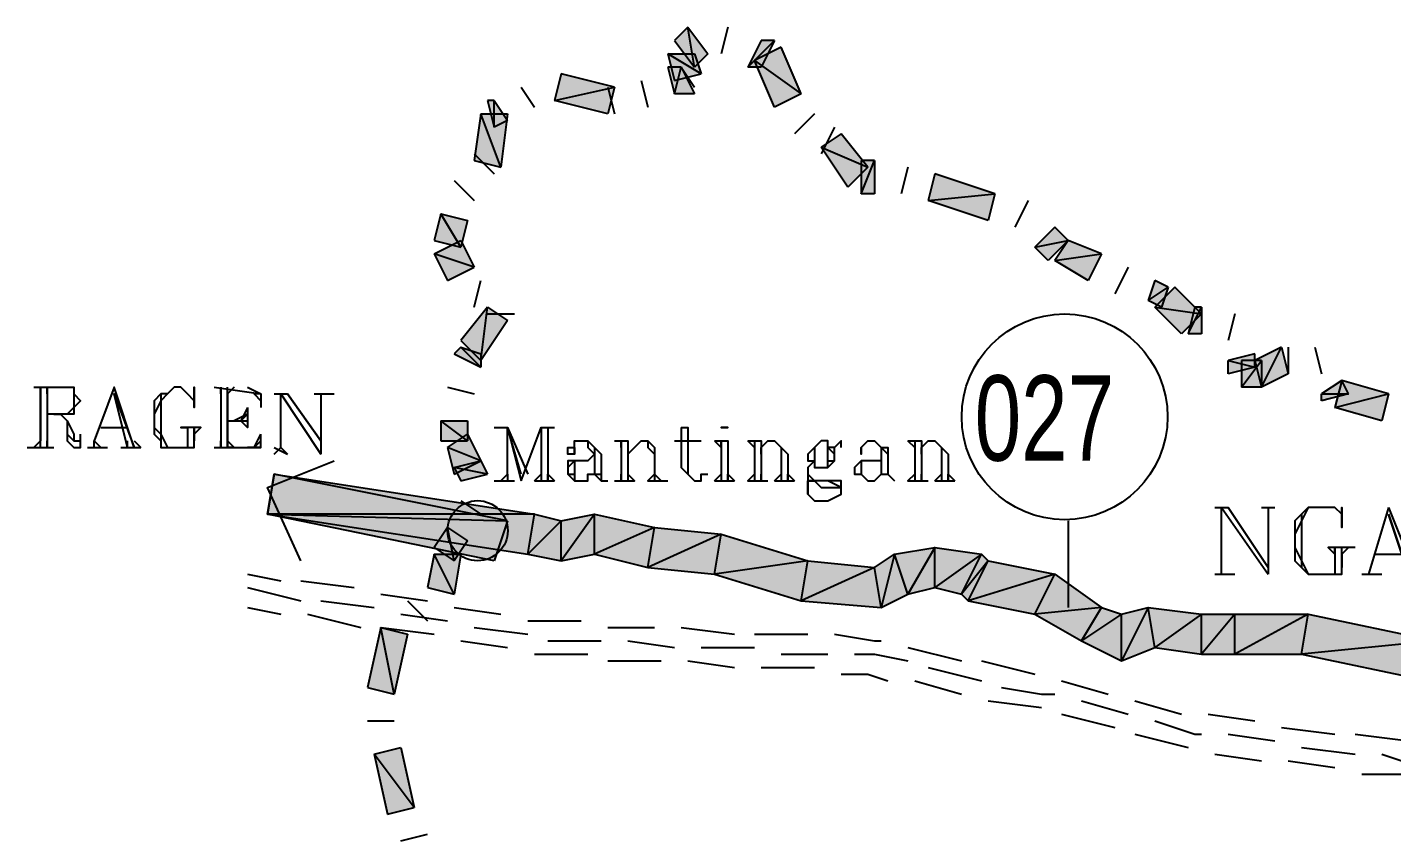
# Model space of a CAD drawing. Header units: millimetres. Extents: x 658 to 813, y 806 to 883.
# Drawn here: x 783.66 to 784.281, y 864.26 to 864.631 of the extents above; entities that cross this region are included whole.
import ezdxf

# ---------------------------------------------------------------- set-up
doc = ezdxf.new("R2010")
doc.units = ezdxf.units.MM
doc.header["$LTSCALE"] = 0.1
doc.linetypes.add('atContinuous2', pattern=[0])
for name, color, linetype in [('BAT-PROP', 7, 'Continuous'), ('JL-ARTERI', 7, 'Continuous'), ('LINK NAS BARU', 7, 'Continuous'), ('RENC-JL-TOL', 7, 'Continuous'), ('SYMBOL', 7, 'Continuous'), ('TEXT', 8, 'Continuous'), ('zat_Mask_solid', 7, 'Continuous')]:
    doc.layers.add(name, color=color, linetype=linetype)
doc.styles.add('Style2', font='arial.ttf', dxfattribs={"height": 0.2})

msp = doc.modelspace()

# ---------------------------------------------------------------- hatches: boundary and pattern name
at = {"layer": 'BAT-PROP'}
h = msp.add_hatch(color=7, dxfattribs=at)
h.paths.add_polyline_path([(783.95457, 864.6247), (783.96369, 864.61254), (783.96065, 864.63078)])
h.paths.add_polyline_path([(783.96369, 864.61254), (783.96065, 864.63078), (783.96977, 864.61862)])
h = msp.add_hatch(color=7, dxfattribs=at)
h.paths.add_polyline_path([(783.99409, 864.6247), (783.98801, 864.61254), (784.00017, 864.6247)], flags=16)
h.paths.add_polyline_path([(783.98801, 864.61254), (784.00017, 864.6247), (783.99409, 864.61254)])
h = msp.add_hatch(color=7, dxfattribs=at)
h.paths.add_polyline_path([(783.95457, 864.60646), (783.96673, 864.6095), (783.95153, 864.61862)])
h.paths.add_polyline_path([(783.96673, 864.6095), (783.95153, 864.61862), (783.96369, 864.61862)], flags=17)
h = msp.add_hatch(color=7, dxfattribs=at)
h.paths.add_polyline_path([(784.00321, 864.62166), (783.99105, 864.61558), (784.01233, 864.60038)])
h.paths.add_polyline_path([(783.99105, 864.61558), (784.01233, 864.60038), (784.00017, 864.59429)])
h = msp.add_hatch(color=7, dxfattribs=at)
h.paths.add_polyline_path([(783.95153, 864.61254), (783.95457, 864.60038), (783.95761, 864.61254)])
h.paths.add_polyline_path([(783.95457, 864.60038), (783.95761, 864.61254), (783.96369, 864.60038)])
h = msp.add_hatch(color=7, dxfattribs=at)
h.paths.add_polyline_path([(783.90288, 864.6095), (783.89984, 864.59733), (783.92721, 864.60342)])
h.paths.add_polyline_path([(783.89984, 864.59733), (783.92721, 864.60342), (783.92417, 864.59125)])
h = msp.add_hatch(color=7, dxfattribs=at)
h.paths.add_polyline_path([(783.86944, 864.59733), (783.87248, 864.58517), (783.87248, 864.59733)])
h.paths.add_polyline_path([(783.87248, 864.58517), (783.87248, 864.59733), (783.87856, 864.58821)])
h = msp.add_hatch(color=7, dxfattribs=at)
h.paths.add_polyline_path([(783.86336, 864.56997), (783.87552, 864.56693), (783.8664, 864.59125)])
h.paths.add_polyline_path([(783.87552, 864.56693), (783.8664, 864.59125), (783.87856, 864.59125)])
h = msp.add_hatch(color=7, dxfattribs=at)
h.paths.add_polyline_path([(784.03057, 864.58213), (784.02145, 864.57605), (784.04273, 864.56693)])
h.paths.add_polyline_path([(784.02145, 864.57605), (784.04273, 864.56693), (784.03361, 864.55781)])
h = msp.add_hatch(color=7, dxfattribs=at)
h.paths.add_polyline_path([(784.03969, 864.56997), (784.03969, 864.55477), (784.04577, 864.56997)], flags=16)
h.paths.add_polyline_path([(784.03969, 864.55477), (784.04577, 864.56997), (784.04577, 864.55477)])
h = msp.add_hatch(color=7, dxfattribs=at)
h.paths.add_polyline_path([(784.07313, 864.56389), (784.07009, 864.55173), (784.10049, 864.55477)])
h.paths.add_polyline_path([(784.07009, 864.55173), (784.10049, 864.55477), (784.09745, 864.54261)])
h = msp.add_hatch(color=7, dxfattribs=at)
h.paths.add_polyline_path([(783.84512, 864.53349), (783.85728, 864.53045), (783.84816, 864.54565)])
h.paths.add_polyline_path([(783.85728, 864.53045), (783.84816, 864.54565), (783.86032, 864.54261)])
h = msp.add_hatch(color=7, dxfattribs=at)
h.paths.add_polyline_path([(784.12785, 864.53957), (784.11873, 864.53045), (784.13393, 864.53349)])
h.paths.add_polyline_path([(784.11873, 864.53045), (784.13393, 864.53349), (784.12481, 864.52437)])
h = msp.add_hatch(color=7, dxfattribs=at)
h.paths.add_polyline_path([(783.8512, 864.51525), (783.86336, 864.52133), (783.84512, 864.52741)])
h.paths.add_polyline_path([(783.86336, 864.52133), (783.84512, 864.52741), (783.85728, 864.53349)])
h = msp.add_hatch(color=7, dxfattribs=at)
h.paths.add_polyline_path([(784.13393, 864.53349), (784.12785, 864.52437), (784.14913, 864.52741)])
h.paths.add_polyline_path([(784.12785, 864.52437), (784.14913, 864.52741), (784.14305, 864.51525)])
h = msp.add_hatch(color=7, dxfattribs=at)
h.paths.add_polyline_path([(784.17345, 864.51525), (784.17041, 864.50613), (784.17953, 864.51221)])
h.paths.add_polyline_path([(784.17041, 864.50613), (784.17953, 864.51221), (784.17649, 864.50309)])
h = msp.add_hatch(color=7, dxfattribs=at)
h.paths.add_polyline_path([(784.18257, 864.51221), (784.17345, 864.50309), (784.19473, 864.50005)])
h.paths.add_polyline_path([(784.17345, 864.50309), (784.19473, 864.50005), (784.18561, 864.49093)])
h = msp.add_hatch(color=7, dxfattribs=at)
h.paths.add_polyline_path([(783.85728, 864.48789), (783.8664, 864.47877), (783.86944, 864.50309)])
h.paths.add_polyline_path([(783.8664, 864.47877), (783.86944, 864.50309), (783.87856, 864.49701)])
h = msp.add_hatch(color=7, dxfattribs=at)
h.paths.add_polyline_path([(784.19169, 864.50309), (784.18865, 864.49093), (784.19473, 864.50309)], flags=16)
h.paths.add_polyline_path([(784.18865, 864.49093), (784.19473, 864.50309), (784.19473, 864.49093)])
h = msp.add_hatch(color=7, dxfattribs=at)
h.paths.add_polyline_path([(783.85424, 864.48181), (783.8664, 864.47573), (783.85728, 864.48485)])
h.paths.add_polyline_path([(783.8664, 864.47573), (783.85728, 864.48485), (783.8664, 864.48181)], flags=17)
h = msp.add_hatch(color=7, dxfattribs=at)
h.paths.add_polyline_path([(784.21905, 864.48181), (784.20689, 864.47877), (784.21905, 864.47573)])
h.paths.add_polyline_path([(784.20689, 864.47877), (784.21905, 864.47573), (784.20689, 864.47269)])
h = msp.add_hatch(color=7, dxfattribs=at)
h.paths.add_polyline_path([(784.21905, 864.47877), (784.22209, 864.46661), (784.23121, 864.48485)])
h.paths.add_polyline_path([(784.22209, 864.46661), (784.23121, 864.48485), (784.23425, 864.47269)])
h = msp.add_hatch(color=7, dxfattribs=at)
h.paths.add_polyline_path([(784.21297, 864.47877), (784.21297, 864.46661), (784.22209, 864.47877)], flags=16)
h.paths.add_polyline_path([(784.21297, 864.46661), (784.22209, 864.47877), (784.22209, 864.46661)])
h = msp.add_hatch(color=7, dxfattribs=at)
h.paths.add_polyline_path([(784.25857, 864.46965), (784.24945, 864.46357), (784.26161, 864.46357)])
h.paths.add_polyline_path([(784.24945, 864.46357), (784.26161, 864.46357), (784.24945, 864.46053)])
h = msp.add_hatch(color=7, dxfattribs=at)
h.paths.add_polyline_path([(784.25857, 864.46965), (784.25553, 864.45749), (784.27985, 864.46357)])
h.paths.add_polyline_path([(784.25553, 864.45749), (784.27985, 864.46357), (784.27681, 864.45141)])
h = msp.add_hatch(color=7, dxfattribs=at)
h.paths.add_polyline_path([(783.84816, 864.44229), (783.86032, 864.44229), (783.84816, 864.45141)], flags=16)
h.paths.add_polyline_path([(783.86032, 864.44229), (783.84816, 864.45141), (783.86032, 864.45141)])
h = msp.add_hatch(color=7, dxfattribs=at)
h.paths.add_polyline_path([(783.85424, 864.42709), (783.8664, 864.43317), (783.8512, 864.43925)])
h.paths.add_polyline_path([(783.8664, 864.43317), (783.8512, 864.43925), (783.86032, 864.44533)])
h = msp.add_hatch(color=7, dxfattribs=at)
h.paths.add_polyline_path([(783.85728, 864.42405), (783.86944, 864.42709), (783.85424, 864.43013)])
h.paths.add_polyline_path([(783.86944, 864.42709), (783.85424, 864.43013), (783.8664, 864.43317)])
h = msp.add_hatch(color=7, dxfattribs=at)
h.paths.add_polyline_path([(783.84512, 864.39365), (783.85424, 864.38757), (783.8512, 864.40277)])
h.paths.add_polyline_path([(783.85424, 864.38757), (783.8512, 864.40277), (783.86032, 864.39669)])
h = msp.add_hatch(color=7, dxfattribs=at)
h.paths.add_polyline_path([(783.84208, 864.37541), (783.85424, 864.37237), (783.84512, 864.39061)])
h.paths.add_polyline_path([(783.85424, 864.37237), (783.84512, 864.39061), (783.85728, 864.39061)])
h = msp.add_hatch(color=7, dxfattribs=at)
h.paths.add_polyline_path([(783.81472, 864.32981), (783.82688, 864.32677), (783.8208, 864.35717)])
h.paths.add_polyline_path([(783.82688, 864.32677), (783.8208, 864.35717), (783.83296, 864.35413)])
h = msp.add_hatch(color=7, dxfattribs=at)
h.paths.add_polyline_path([(783.82384, 864.27205), (783.836, 864.27509), (783.81776, 864.29941)])
h.paths.add_polyline_path([(783.836, 864.27509), (783.81776, 864.29941), (783.82992, 864.30245)])
at = {"layer": 'JL-ARTERI'}
h = msp.add_hatch(color=7, dxfattribs=at)
h.paths.add_polyline_path([(783.77216, 864.42709), (783.76912, 864.40885), (783.87856, 864.40581)])
h.paths.add_polyline_path([(783.76912, 864.40885), (783.87856, 864.40581), (783.87248, 864.38757)])
h = msp.add_hatch(color=7, dxfattribs=at)
h.paths.add_polyline_path([(783.91809, 864.39061), (783.91809, 864.40885), (783.90288, 864.38757)], flags=17)
h.paths.add_polyline_path([(783.91809, 864.40885), (783.90288, 864.38757), (783.90288, 864.40581)], flags=17)
h = msp.add_hatch(color=7, dxfattribs=at)
h.paths.add_polyline_path([(784.07313, 864.37541), (784.07313, 864.39365), (784.06097, 864.37237)], flags=17)
h.paths.add_polyline_path([(784.07313, 864.39365), (784.06097, 864.37237), (784.05489, 864.39061)])
h = msp.add_hatch(color=7, dxfattribs=at)
h.paths.add_polyline_path([(784.17345, 864.34805), (784.17041, 864.36629), (784.15825, 864.34197)])
h.paths.add_polyline_path([(784.17041, 864.36629), (784.15825, 864.34197), (784.15825, 864.36325)], flags=17)
h = msp.add_hatch(color=7, dxfattribs=at)
h.paths.add_polyline_path([(784.20993, 864.34501), (784.20993, 864.36325), (784.19473, 864.34501)], flags=17)
h.paths.add_polyline_path([(784.20993, 864.36325), (784.19473, 864.34501), (784.19473, 864.36325)], flags=17)
h = msp.add_hatch(color=7, dxfattribs=at)
h.paths.add_polyline_path([(784.24033, 864.34501), (784.24337, 864.36325), (784.20993, 864.34501)], flags=17)
h.paths.add_polyline_path([(784.24337, 864.36325), (784.20993, 864.34501), (784.20993, 864.36325)], flags=17)
for points in [[(784.30113, 864.35109), (784.24033, 864.34501), (784.24337, 864.36325)], [(784.29809, 864.33285), (784.30113, 864.35109), (784.24033, 864.34501)]]:
    msp.add_hatch(color=7, dxfattribs=at).paths.add_polyline_path(points)
at = {"layer": 'zat_Mask_solid'}
for points in [[(783.89072, 864.40885), (783.76912, 864.40885), (783.77216, 864.42709)], [(783.88768, 864.39061), (783.89072, 864.40885), (783.76912, 864.40885)], [(783.90288, 864.40581), (783.88768, 864.39061), (783.89072, 864.40885)], [(783.90288, 864.38757), (783.90288, 864.40581), (783.88768, 864.39061)], [(783.94545, 864.40277), (783.91809, 864.39061), (783.91809, 864.40885)], [(783.94241, 864.38453), (783.94545, 864.40277), (783.91809, 864.39061)], [(783.97585, 864.39973), (783.94241, 864.38453), (783.94545, 864.40277)], [(783.97281, 864.38149), (783.97585, 864.39973), (783.94241, 864.38453)], [(784.01537, 864.38757), (783.97281, 864.38149), (783.97585, 864.39973)], [(784.09441, 864.39061), (784.07313, 864.37541), (784.07313, 864.39365)], [(784.01233, 864.36933), (784.01537, 864.38757), (783.97281, 864.38149)], [(784.04577, 864.38453), (784.01233, 864.36933), (784.01537, 864.38757)], [(784.05489, 864.39061), (784.04881, 864.36629), (784.04577, 864.38453)], [(784.06097, 864.37237), (784.05489, 864.39061), (784.04881, 864.36629)], [(784.08529, 864.37237), (784.09441, 864.39061), (784.07313, 864.37541)], [(784.09745, 864.38757), (784.08529, 864.37237), (784.09441, 864.39061)], [(784.08833, 864.36933), (784.09745, 864.38757), (784.08529, 864.37237)], [(784.12785, 864.38149), (784.08833, 864.36933), (784.09745, 864.38757)], [(784.04881, 864.36629), (784.04577, 864.38453), (784.01233, 864.36933)], [(784.11873, 864.36325), (784.12785, 864.38149), (784.08833, 864.36933)], [(784.14913, 864.36629), (784.11873, 864.36325), (784.12785, 864.38149)], [(784.14001, 864.35109), (784.14913, 864.36629), (784.11873, 864.36325)], [(784.15825, 864.36325), (784.14001, 864.35109), (784.14913, 864.36629)], [(784.15825, 864.34197), (784.15825, 864.36325), (784.14001, 864.35109)], [(784.19473, 864.36325), (784.17345, 864.34805), (784.17041, 864.36629)], [(784.19473, 864.34501), (784.19473, 864.36325), (784.17345, 864.34805)]]:
    msp.add_hatch(color=7, dxfattribs=at).paths.add_polyline_path(points)

# ---------------------------------------------------------------- linework, layer by layer
at = {"layer": 'BAT-PROP', "color": 7, "linetype": 'atContinuous2'}
for p, q in [((783.96065, 864.63078), (783.95457, 864.6247)), ((783.96369, 864.61254), (783.96065, 864.63078)), ((783.96369, 864.61254), (783.96065, 864.63078)), ((783.96065, 864.63078), (783.96977, 864.61862)), ((783.95457, 864.6247), (783.96369, 864.61254)), ((783.99409, 864.6247), (783.98801, 864.61254)), ((783.98801, 864.61254), (784.00017, 864.6247)), ((783.98801, 864.61254), (784.00017, 864.6247)), ((784.00017, 864.6247), (783.99409, 864.6247)), ((784.00017, 864.6247), (783.99409, 864.61254)), ((783.96673, 864.6095), (783.95153, 864.61862)), ((783.95153, 864.61862), (783.95457, 864.60646)), ((783.96673, 864.6095), (783.95153, 864.61862)), ((783.95153, 864.61862), (783.96369, 864.61862)), ((783.96369, 864.61862), (783.96673, 864.6095)), ((783.96977, 864.61862), (783.96369, 864.61254)), ((784.00321, 864.62166), (783.99105, 864.61558)), ((784.01233, 864.60038), (784.00321, 864.62166)), ((783.95153, 864.61254), (783.95457, 864.60038)), ((783.95761, 864.61254), (783.95153, 864.61254)), ((783.95457, 864.60038), (783.95761, 864.61254)), ((783.95457, 864.60038), (783.95761, 864.61254)), ((783.95761, 864.61254), (783.96369, 864.60038)), ((783.99409, 864.61254), (783.98801, 864.61254)), ((783.99105, 864.61558), (784.01233, 864.60038)), ((783.99105, 864.61558), (784.01233, 864.60038)), ((784.00017, 864.59429), (783.99105, 864.61558)), ((783.90288, 864.6095), (783.89984, 864.59733)), ((783.92721, 864.60342), (783.90288, 864.6095)), ((783.95457, 864.60646), (783.96673, 864.6095)), ((783.89984, 864.59733), (783.92721, 864.60342)), ((783.89984, 864.59733), (783.92721, 864.60342)), ((783.92721, 864.60342), (783.92417, 864.59125)), ((783.96369, 864.60038), (783.95457, 864.60038)), ((784.01233, 864.60038), (784.00017, 864.59429)), ((783.86944, 864.59733), (783.87248, 864.58517)), ((783.87248, 864.59733), (783.86944, 864.59733)), ((783.87248, 864.58517), (783.87248, 864.59733)), ((783.87248, 864.58517), (783.87248, 864.59733)), ((783.87248, 864.59733), (783.87856, 864.58821)), ((783.92417, 864.59125), (783.89984, 864.59733)), ((783.8664, 864.59125), (783.86336, 864.56997)), ((783.87552, 864.56693), (783.8664, 864.59125)), ((783.87552, 864.56693), (783.8664, 864.59125)), ((783.8664, 864.59125), (783.87856, 864.59125)), ((783.87856, 864.58821), (783.87248, 864.58517)), ((783.87856, 864.59125), (783.87552, 864.56693)), ((784.03057, 864.58213), (784.02145, 864.57605)), ((784.04273, 864.56693), (784.03057, 864.58213)), ((784.02145, 864.57605), (784.04273, 864.56693)), ((784.02145, 864.57605), (784.04273, 864.56693)), ((784.03361, 864.55781), (784.02145, 864.57605)), ((783.86336, 864.56997), (783.87552, 864.56693)), ((784.03969, 864.56997), (784.03969, 864.55477)), ((784.03969, 864.55477), (784.04577, 864.56997)), ((784.04577, 864.56997), (784.03969, 864.56997)), ((784.03969, 864.55477), (784.04577, 864.56997)), ((784.04577, 864.56997), (784.04577, 864.55477)), ((784.04273, 864.56693), (784.03361, 864.55781)), ((784.07313, 864.56389), (784.07009, 864.55173)), ((784.10049, 864.55477), (784.07313, 864.56389)), ((784.04577, 864.55477), (784.03969, 864.55477)), ((784.07009, 864.55173), (784.10049, 864.55477)), ((784.07009, 864.55173), (784.10049, 864.55477)), ((784.10049, 864.55477), (784.09745, 864.54261)), ((784.09745, 864.54261), (784.07009, 864.55173)), ((783.84816, 864.54565), (783.84512, 864.53349)), ((783.85728, 864.53045), (783.84816, 864.54565)), ((783.85728, 864.53045), (783.84816, 864.54565)), ((783.84816, 864.54565), (783.86032, 864.54261)), ((783.86032, 864.54261), (783.85728, 864.53045)), ((784.12785, 864.53957), (784.11873, 864.53045)), ((784.13393, 864.53349), (784.12785, 864.53957)), ((783.84512, 864.52741), (783.85728, 864.53349)), ((783.84512, 864.53349), (783.85728, 864.53045)), ((783.85728, 864.53349), (783.86336, 864.52133)), ((784.11873, 864.53045), (784.13393, 864.53349)), ((784.11873, 864.53045), (784.13393, 864.53349)), ((784.12481, 864.52437), (784.11873, 864.53045)), ((784.13393, 864.53349), (784.12481, 864.52437)), ((784.13393, 864.53349), (784.12785, 864.52437)), ((784.14913, 864.52741), (784.13393, 864.53349)), ((783.86336, 864.52133), (783.84512, 864.52741)), ((783.84512, 864.52741), (783.8512, 864.51525)), ((783.86336, 864.52133), (783.84512, 864.52741)), ((784.12785, 864.52437), (784.14913, 864.52741)), ((784.12785, 864.52437), (784.14913, 864.52741)), ((784.14305, 864.51525), (784.12785, 864.52437)), ((784.14913, 864.52741), (784.14305, 864.51525)), ((783.8512, 864.51525), (783.86336, 864.52133)), ((784.17345, 864.51525), (784.17041, 864.50613)), ((784.17041, 864.50613), (784.17953, 864.51221)), ((784.17041, 864.50613), (784.17953, 864.51221)), ((784.17953, 864.51221), (784.17345, 864.51525)), ((784.18257, 864.51221), (784.17345, 864.50309)), ((784.17953, 864.51221), (784.17649, 864.50309)), ((784.19473, 864.50005), (784.18257, 864.51221)), ((784.17649, 864.50309), (784.17041, 864.50613)), ((783.86944, 864.50309), (783.85728, 864.48789)), ((783.8664, 864.47877), (783.86944, 864.50309)), ((783.8664, 864.47877), (783.86944, 864.50309)), ((783.86944, 864.50309), (783.87856, 864.49701)), ((784.17345, 864.50309), (784.19473, 864.50005)), ((784.17345, 864.50309), (784.19473, 864.50005)), ((784.18561, 864.49093), (784.17345, 864.50309)), ((784.19473, 864.50005), (784.18561, 864.49093)), ((784.19169, 864.50309), (784.18865, 864.49093)), ((784.18865, 864.49093), (784.19473, 864.50309)), ((784.18865, 864.49093), (784.19473, 864.50309)), ((784.19473, 864.50309), (784.19169, 864.50309)), ((784.19473, 864.50309), (784.19473, 864.49093)), ((783.87856, 864.49701), (783.8664, 864.47877)), ((783.85728, 864.48789), (783.8664, 864.47877)), ((784.19473, 864.49093), (784.18865, 864.49093)), ((783.85728, 864.48485), (783.85424, 864.48181)), ((783.85424, 864.48181), (783.8664, 864.47573)), ((783.8664, 864.47573), (783.85728, 864.48485)), ((783.8664, 864.47573), (783.85728, 864.48485)), ((783.85728, 864.48485), (783.8664, 864.48181)), ((783.8664, 864.48181), (783.8664, 864.47573)), ((784.21905, 864.48181), (784.20689, 864.47877)), ((784.23121, 864.48485), (784.21905, 864.47877)), ((784.21905, 864.47573), (784.21905, 864.48181)), ((784.22209, 864.46661), (784.23121, 864.48485)), ((784.22209, 864.46661), (784.23121, 864.48485)), ((784.23121, 864.48485), (784.23425, 864.47269)), ((784.20689, 864.47877), (784.21905, 864.47573)), ((784.20689, 864.47877), (784.21905, 864.47573)), ((784.20689, 864.47269), (784.20689, 864.47877)), ((784.21905, 864.47573), (784.20689, 864.47269)), ((784.21297, 864.47877), (784.21297, 864.46661)), ((784.21297, 864.46661), (784.22209, 864.47877)), ((784.22209, 864.47877), (784.21297, 864.47877)), ((784.21297, 864.46661), (784.22209, 864.47877)), ((784.21905, 864.47877), (784.22209, 864.46661)), ((784.22209, 864.47877), (784.22209, 864.46661)), ((784.23425, 864.47269), (784.22209, 864.46661)), ((784.25857, 864.46965), (784.24945, 864.46357)), ((784.25857, 864.46965), (784.25553, 864.45749)), ((784.26161, 864.46357), (784.25857, 864.46965)), ((784.27985, 864.46357), (784.25857, 864.46965)), ((784.22209, 864.46661), (784.21297, 864.46661)), ((784.24945, 864.46357), (784.26161, 864.46357)), ((784.24945, 864.46357), (784.26161, 864.46357)), ((784.26161, 864.46357), (784.24945, 864.46053)), ((784.24945, 864.46053), (784.24945, 864.46357)), ((784.25553, 864.45749), (784.27985, 864.46357)), ((784.25553, 864.45749), (784.27985, 864.46357)), ((784.27985, 864.46357), (784.27681, 864.45141)), ((784.27681, 864.45141), (784.25553, 864.45749)), ((783.86032, 864.44229), (783.84816, 864.45141)), ((783.84816, 864.45141), (783.84816, 864.44229)), ((783.86032, 864.44229), (783.84816, 864.45141)), ((783.84816, 864.45141), (783.86032, 864.45141)), ((783.86032, 864.45141), (783.86032, 864.44229)), ((783.8512, 864.43925), (783.86032, 864.44533)), ((783.86032, 864.44533), (783.8664, 864.43317)), ((783.84816, 864.44229), (783.86032, 864.44229)), ((783.8664, 864.43317), (783.8512, 864.43925)), ((783.8512, 864.43925), (783.85424, 864.42709)), ((783.8664, 864.43317), (783.8512, 864.43925)), ((783.85424, 864.43013), (783.8664, 864.43317)), ((783.85424, 864.42709), (783.8664, 864.43317)), ((783.8664, 864.43317), (783.86944, 864.42709)), ((783.86944, 864.42709), (783.85424, 864.43013)), ((783.85424, 864.43013), (783.85728, 864.42405)), ((783.86944, 864.42709), (783.85424, 864.43013)), ((783.85728, 864.42405), (783.86944, 864.42709)), ((783.8512, 864.40277), (783.84512, 864.39365)), ((783.85424, 864.38757), (783.8512, 864.40277)), ((783.85424, 864.38757), (783.8512, 864.40277)), ((783.8512, 864.40277), (783.86032, 864.39669)), ((783.84512, 864.39365), (783.85424, 864.38757)), ((783.86032, 864.39669), (783.85424, 864.38757)), ((783.84512, 864.39061), (783.84208, 864.37541)), ((783.85424, 864.37237), (783.84512, 864.39061)), ((783.85424, 864.37237), (783.84512, 864.39061)), ((783.84512, 864.39061), (783.85728, 864.39061)), ((783.85728, 864.39061), (783.85424, 864.37237)), ((783.84208, 864.37541), (783.85424, 864.37237)), ((783.8208, 864.35717), (783.81472, 864.32981)), ((783.82688, 864.32677), (783.8208, 864.35717)), ((783.82688, 864.32677), (783.8208, 864.35717)), ((783.8208, 864.35717), (783.83296, 864.35413)), ((783.83296, 864.35413), (783.82688, 864.32677)), ((783.81472, 864.32981), (783.82688, 864.32677)), ((783.81776, 864.29941), (783.82992, 864.30245)), ((783.82992, 864.30245), (783.836, 864.27509)), ((783.836, 864.27509), (783.81776, 864.29941)), ((783.81776, 864.29941), (783.82384, 864.27205)), ((783.836, 864.27509), (783.81776, 864.29941)), ((783.82384, 864.27205), (783.836, 864.27509))]:
    msp.add_line(p, q, dxfattribs=at)
at = {"layer": 'BAT-PROP', "color": 7}
for points in [[(783.97889, 864.63078), (783.97585, 864.61862)], [(783.95761, 864.61254), (783.96369, 864.60342)], [(783.93937, 864.60646), (783.94241, 864.59429)], [(783.88464, 864.60342), (783.89072, 864.59429)], [(783.92417, 864.60342), (783.92721, 864.59125)], [(784.01841, 864.59125), (784.00929, 864.58213)], [(784.02753, 864.58517), (784.02145, 864.57301)], [(783.86336, 864.57301), (783.87248, 864.56389)], [(783.85424, 864.56085), (783.86336, 864.55173)], [(784.06097, 864.56693), (784.05793, 864.55477)], [(784.11569, 864.55173), (784.10961, 864.53957)], [(784.16129, 864.52133), (784.15521, 864.50917)], [(783.86336, 864.50309), (783.8664, 864.51525)], [(783.86944, 864.50005), (783.8816, 864.50005)], [(784.20993, 864.50005), (784.20689, 864.48789)], [(784.23425, 864.48485), (784.23425, 864.47269)], [(784.24641, 864.48485), (784.24945, 864.47269)], [(783.8512, 864.46661), (783.86336, 864.46357)], [(783.85728, 864.41493), (783.8664, 864.40885)], [(783.83296, 864.36933), (783.84208, 864.36021)], [(783.81472, 864.31461), (783.82688, 864.31461)], [(783.82992, 864.25989), (783.84208, 864.26293)]]:
    msp.add_lwpolyline(points, dxfattribs=at)
at = {"layer": 'JL-ARTERI', "color": 7, "linetype": 'atContinuous2'}
for p, q in [((783.77216, 864.42709), (783.76912, 864.40885)), ((783.87856, 864.40581), (783.77216, 864.42709)), ((783.76912, 864.40885), (783.87856, 864.40581)), ((783.76912, 864.40885), (783.87856, 864.40581)), ((783.87248, 864.38757), (783.76912, 864.40885)), ((783.87856, 864.40581), (783.87248, 864.38757))]:
    msp.add_line(p, q, dxfattribs=at)
at = {"layer": 'JL-ARTERI', "color": 7}
for points in [[(783.89072, 864.40885), (783.76912, 864.40885), (783.77216, 864.42709), (783.89072, 864.40885)], [(783.88768, 864.39061), (783.89072, 864.40885), (783.76912, 864.40885), (783.88768, 864.39061)], [(783.90288, 864.40581), (783.88768, 864.39061), (783.89072, 864.40885), (783.90288, 864.40581)], [(783.90288, 864.38757), (783.90288, 864.40581), (783.88768, 864.39061), (783.90288, 864.38757)], [(783.91809, 864.39061), (783.91809, 864.40885), (783.90288, 864.38757), (783.91809, 864.39061)], [(783.91809, 864.40885), (783.90288, 864.38757), (783.90288, 864.40581), (783.91809, 864.40885)], [(783.94545, 864.40277), (783.91809, 864.39061), (783.91809, 864.40885), (783.94545, 864.40277)], [(783.94241, 864.38453), (783.94545, 864.40277), (783.91809, 864.39061), (783.94241, 864.38453)], [(783.97585, 864.39973), (783.94241, 864.38453), (783.94545, 864.40277), (783.97585, 864.39973)], [(783.97281, 864.38149), (783.97585, 864.39973), (783.94241, 864.38453), (783.97281, 864.38149)], [(784.01537, 864.38757), (783.97281, 864.38149), (783.97585, 864.39973), (784.01537, 864.38757)], [(784.07313, 864.39365), (784.06097, 864.37237), (784.05489, 864.39061), (784.07313, 864.39365)], [(784.07313, 864.37541), (784.07313, 864.39365), (784.06097, 864.37237), (784.07313, 864.37541)], [(784.09441, 864.39061), (784.07313, 864.37541), (784.07313, 864.39365), (784.09441, 864.39061)], [(784.01233, 864.36933), (784.01537, 864.38757), (783.97281, 864.38149), (784.01233, 864.36933)], [(784.04577, 864.38453), (784.01233, 864.36933), (784.01537, 864.38757), (784.04577, 864.38453)], [(784.05489, 864.39061), (784.04881, 864.36629), (784.04577, 864.38453), (784.05489, 864.39061)], [(784.06097, 864.37237), (784.05489, 864.39061), (784.04881, 864.36629), (784.06097, 864.37237)], [(784.08529, 864.37237), (784.09441, 864.39061), (784.07313, 864.37541), (784.08529, 864.37237)], [(784.09745, 864.38757), (784.08529, 864.37237), (784.09441, 864.39061), (784.09745, 864.38757)], [(784.08833, 864.36933), (784.09745, 864.38757), (784.08529, 864.37237), (784.08833, 864.36933)], [(784.12785, 864.38149), (784.08833, 864.36933), (784.09745, 864.38757), (784.12785, 864.38149)], [(784.04881, 864.36629), (784.04577, 864.38453), (784.01233, 864.36933), (784.04881, 864.36629)], [(784.11873, 864.36325), (784.12785, 864.38149), (784.08833, 864.36933), (784.11873, 864.36325)], [(784.14913, 864.36629), (784.11873, 864.36325), (784.12785, 864.38149), (784.14913, 864.36629)], [(784.14001, 864.35109), (784.14913, 864.36629), (784.11873, 864.36325), (784.14001, 864.35109)], [(784.15825, 864.36325), (784.14001, 864.35109), (784.14913, 864.36629), (784.15825, 864.36325)], [(784.15825, 864.34197), (784.15825, 864.36325), (784.14001, 864.35109), (784.15825, 864.34197)], [(784.17345, 864.34805), (784.17041, 864.36629), (784.15825, 864.34197), (784.17345, 864.34805)], [(784.17041, 864.36629), (784.15825, 864.34197), (784.15825, 864.36325), (784.17041, 864.36629)], [(784.19473, 864.36325), (784.17345, 864.34805), (784.17041, 864.36629), (784.19473, 864.36325)], [(784.19473, 864.34501), (784.19473, 864.36325), (784.17345, 864.34805), (784.19473, 864.34501)], [(784.20993, 864.34501), (784.20993, 864.36325), (784.19473, 864.34501), (784.20993, 864.34501)], [(784.20993, 864.36325), (784.19473, 864.34501), (784.19473, 864.36325), (784.20993, 864.36325)], [(784.24033, 864.34501), (784.24337, 864.36325), (784.20993, 864.34501), (784.24033, 864.34501)], [(784.24337, 864.36325), (784.20993, 864.34501), (784.20993, 864.36325), (784.24337, 864.36325)], [(784.30113, 864.35109), (784.24033, 864.34501), (784.24337, 864.36325), (784.30113, 864.35109)], [(784.29809, 864.33285), (784.30113, 864.35109), (784.24033, 864.34501), (784.29809, 864.33285)]]:
    msp.add_lwpolyline(points, dxfattribs=at)
at = {"layer": 'LINK NAS BARU', "color": 7}
for points in [[(783.78432, 864.38757), (783.76912, 864.42101), (783.79952, 864.43317)], [(784.13393, 864.40581), (784.13393, 864.36629)]]:
    msp.add_lwpolyline(points, dxfattribs=at)
at = {"layer": 'LINK NAS BARU', "color": 7, "linetype": 'atContinuous2'}
msp.add_circle((784.13233, 864.45315), 0.0469, dxfattribs=at)
at = {"layer": 'RENC-JL-TOL', "color": 7}
for points in [[(783.76, 864.38149), (783.7752, 864.37845)], [(783.76, 864.37541), (783.78432, 864.36933)], [(783.78432, 864.37845), (783.80864, 864.37541)], [(783.79344, 864.36933), (783.81776, 864.36629)], [(783.8208, 864.37237), (783.84208, 864.36933)], [(783.76, 864.36629), (783.7752, 864.36325)], [(783.78736, 864.36325), (783.81168, 864.35717)], [(783.82992, 864.36325), (783.8512, 864.36021)], [(783.85424, 864.36629), (783.87552, 864.36325)], [(783.8208, 864.35717), (783.84512, 864.35413)], [(783.86336, 864.35717), (783.88768, 864.35413)], [(783.88768, 864.36021), (783.89376, 864.36021), (783.91201, 864.36021)], [(783.92417, 864.35717), (783.94545, 864.35717)], [(783.95761, 864.35717), (783.98193, 864.35413)], [(783.85728, 864.35109), (783.87856, 864.34805)], [(783.8968, 864.35109), (783.92113, 864.35109)], [(783.93329, 864.35109), (783.95457, 864.34805)], [(783.99105, 864.35413), (784.01537, 864.35413)], [(784.02753, 864.35413), (784.04577, 864.35109), (784.04881, 864.35109)], [(783.89072, 864.34501), (783.89376, 864.34501), (783.91505, 864.34501)], [(783.96673, 864.34805), (783.99105, 864.34805)], [(784.00321, 864.34501), (784.02449, 864.34501)], [(784.03665, 864.34501), (784.04577, 864.34501), (784.06097, 864.34197)], [(784.06097, 864.34805), (784.08529, 864.34197)], [(783.92417, 864.34197), (783.94849, 864.34197)], [(783.96065, 864.34197), (783.98193, 864.33893)], [(783.99409, 864.33893), (784.01841, 864.33893)], [(784.07009, 864.33893), (784.09441, 864.33285)], [(784.09441, 864.34197), (784.11873, 864.33589)], [(784.03057, 864.33589), (784.04273, 864.33589), (784.05185, 864.33285)], [(784.06401, 864.33285), (784.08529, 864.32677)], [(784.13089, 864.33285), (784.15217, 864.32677)], [(784.10353, 864.32981), (784.12177, 864.32677), (784.12785, 864.32677)], [(784.09745, 864.32373), (784.12177, 864.32069)], [(784.14001, 864.32373), (784.16129, 864.31765)], [(784.16433, 864.32373), (784.18561, 864.31765)], [(784.13089, 864.31765), (784.15521, 864.31157)], [(784.17345, 864.31461), (784.19169, 864.30853), (784.19473, 864.30853)], [(784.19777, 864.31765), (784.21905, 864.31461)], [(784.16433, 864.30853), (784.18865, 864.30245)], [(784.20689, 864.30853), (784.22817, 864.30549)], [(784.23121, 864.31157), (784.25553, 864.30853)], [(784.26465, 864.30853), (784.28897, 864.30549), (784.28897, 864.30245)], [(784.24033, 864.30245), (784.26465, 864.29941)], [(784.20081, 864.29941), (784.22209, 864.29637)], [(784.23425, 864.29637), (784.25553, 864.29333)], [(784.27681, 864.29941), (784.28593, 864.29637), (784.29809, 864.29333)], [(784.26769, 864.29029), (784.28593, 864.29029), (784.29201, 864.28725)]]:
    msp.add_lwpolyline(points, dxfattribs=at)
at = {"layer": 'SYMBOL', "color": 7, "linetype": 'atContinuous2'}
msp.add_circle((783.86489, 864.40124), 0.0137, dxfattribs=at)
at = {"layer": 'TEXT', "color": 7}
for points in [[(783.66272, 864.46661), (783.67792, 864.46661), (783.68096, 864.46661), (783.68096, 864.46357), (783.684, 864.46053), (783.68096, 864.45749), (783.68096, 864.45445), (783.67792, 864.45445), (783.6688, 864.45445)], [(783.66272, 864.46661), (783.66576, 864.46661), (783.66576, 864.46357)], [(783.66576, 864.43925), (783.66576, 864.46661), (783.66576, 864.44229)], [(783.6688, 864.46661), (783.6688, 864.43925)], [(783.6688, 864.46357), (783.6688, 864.46661), (783.67184, 864.46661)], [(783.67792, 864.46661), (783.68096, 864.46661), (783.68096, 864.46357), (783.68096, 864.45749), (783.67792, 864.45445)], [(783.68096, 864.46357), (783.68096, 864.46053), (783.68096, 864.45749)], [(783.70528, 864.43925), (783.6992, 864.46357), (783.70832, 864.43925), (783.6992, 864.46661), (783.69008, 864.44229)], [(783.73568, 864.46053), (783.73568, 864.46661), (783.73568, 864.45749), (783.73568, 864.46053), (783.73264, 864.46357), (783.7296, 864.46661), (783.72656, 864.46661), (783.72352, 864.46357), (783.72048, 864.46357), (783.71744, 864.46053), (783.71744, 864.45445), (783.71744, 864.44837), (783.71744, 864.44533), (783.72048, 864.44229), (783.72048, 864.43925), (783.72656, 864.43925), (783.7296, 864.43925), (783.73264, 864.43925), (783.73568, 864.43925), (783.73568, 864.44837)], [(783.72048, 864.46357), (783.72048, 864.46053), (783.71744, 864.45445), (783.71744, 864.44837), (783.72048, 864.44533), (783.72048, 864.44229)], [(783.72656, 864.46661), (783.72352, 864.46357), (783.72048, 864.46053), (783.72048, 864.45445), (783.72048, 864.44837), (783.72048, 864.44533), (783.72352, 864.43925), (783.72656, 864.43925)], [(783.7448, 864.46661), (783.76608, 864.46357), (783.76608, 864.45749)], [(783.74784, 864.46661), (783.74784, 864.43925)], [(783.74784, 864.46661), (783.74784, 864.46357), (783.74784, 864.46661)], [(783.75088, 864.46357), (783.75088, 864.43925), (783.75088, 864.46661)], [(783.75392, 864.46661), (783.75088, 864.46357), (783.75392, 864.46661)], [(783.76, 864.46661), (783.76608, 864.46357), (783.76304, 864.46357), (783.76608, 864.46053)], [(783.76608, 864.46357), (783.76608, 864.45749)], [(783.77216, 864.46357), (783.77824, 864.46357)], [(783.7752, 864.43925), (783.7752, 864.46357), (783.79344, 864.43621)], [(783.77824, 864.46357), (783.79344, 864.44229), (783.77824, 864.46357)], [(783.7904, 864.46357), (783.79952, 864.46357)], [(783.7904, 864.46357), (783.79344, 864.46357), (783.79648, 864.46357)], [(783.79344, 864.46357), (783.79344, 864.43621)], [(783.76, 864.45749), (783.75696, 864.45141), (783.76, 864.44837), (783.75696, 864.45141), (783.76, 864.45445), (783.75392, 864.45141), (783.76, 864.45141)], [(783.76, 864.45749), (783.76, 864.44837)], [(783.67184, 864.45445), (783.67488, 864.45445), (783.67792, 864.45141), (783.67792, 864.44229), (783.68096, 864.43925), (783.684, 864.43925), (783.684, 864.44229), (783.684, 864.44533)], [(783.67488, 864.45445), (783.67792, 864.45141), (783.68096, 864.44533), (783.68096, 864.44229), (783.684, 864.44229), (783.684, 864.44533)], [(783.75088, 864.45141), (783.76, 864.45141)], [(783.67792, 864.44533), (783.68096, 864.44229), (783.684, 864.44229)], [(783.69312, 864.44837), (783.70528, 864.44837)], [(783.73872, 864.44837), (783.7296, 864.44837), (783.73264, 864.44837), (783.73264, 864.44533)], [(783.73264, 864.44837), (783.73264, 864.44229), (783.73264, 864.43925)], [(783.73568, 864.44837), (783.73568, 864.44229)], [(783.73568, 864.44533), (783.73872, 864.44837), (783.73568, 864.44837)], [(783.7448, 864.43925), (783.76608, 864.43925), (783.76608, 864.44533)], [(783.76608, 864.44229), (783.76304, 864.43925), (783.76608, 864.44533)], [(783.87248, 864.44837), (783.87856, 864.44837)], [(783.87552, 864.44837), (783.87856, 864.44837)], [(783.87856, 864.42709), (783.87856, 864.44837), (783.88464, 864.42405)], [(783.88464, 864.42709), (783.87856, 864.44837), (783.88768, 864.42709)], [(783.88464, 864.42405), (783.89376, 864.44837), (783.89376, 864.42405)], [(783.89376, 864.44837), (783.89376, 864.42709)], [(783.89376, 864.44837), (783.89984, 864.44837)], [(783.8968, 864.44837), (783.8968, 864.42405)], [(783.8968, 864.44837), (783.89984, 864.44837)], [(783.95761, 864.44837), (783.95761, 864.43013), (783.96065, 864.42709), (783.96369, 864.42405), (783.96673, 864.42405), (783.96673, 864.42709), (783.96977, 864.42709)], [(783.95761, 864.44837), (783.96065, 864.44837), (783.96065, 864.43013), (783.96065, 864.42709), (783.96369, 864.42405)], [(783.96065, 864.44837), (783.96065, 864.43013), (783.96065, 864.42709)], [(783.97585, 864.44837), (783.97889, 864.44837), (783.97585, 864.44837), (783.97889, 864.44837)], [(783.65968, 864.43925), (783.67184, 864.43925)], [(783.66576, 864.44229), (783.66272, 864.43925), (783.66576, 864.44229)], [(783.6688, 864.44229), (783.6688, 864.43925), (783.6688, 864.44229)], [(783.68704, 864.43925), (783.69616, 864.43925)], [(783.69008, 864.43925), (783.69008, 864.44229), (783.69312, 864.43925)], [(783.70224, 864.43925), (783.70528, 864.43925), (783.70528, 864.44229)], [(783.70224, 864.43925), (783.71136, 864.43925)], [(783.70832, 864.44229), (783.71136, 864.43925)], [(783.7448, 864.43925), (783.74784, 864.43925), (783.74784, 864.44229)], [(783.75088, 864.44229), (783.75392, 864.43925), (783.75088, 864.43925)], [(783.76, 864.43925), (783.76608, 864.43925), (783.76, 864.43925)], [(783.77216, 864.43925), (783.77824, 864.43621)], [(783.77216, 864.43621), (783.7752, 864.43925), (783.77824, 864.43621)], [(783.90896, 864.43621), (783.90896, 864.43925), (783.90896, 864.43621), (783.90592, 864.43621), (783.90592, 864.43925), (783.90896, 864.43925), (783.90896, 864.44229), (783.91505, 864.44229), (783.91809, 864.43925), (783.92113, 864.43621), (783.92113, 864.42709), (783.92113, 864.42405)], [(783.91505, 864.44229), (783.91505, 864.43925), (783.91809, 864.43621), (783.91809, 864.42709), (783.92113, 864.42405), (783.92417, 864.42405)], [(783.91809, 864.43925), (783.91809, 864.43621), (783.91809, 864.42709), (783.92113, 864.42709)], [(783.92721, 864.44229), (783.93329, 864.44229), (783.93329, 864.42405)], [(783.93025, 864.44229), (783.93025, 864.42405)], [(783.93025, 864.44229), (783.93025, 864.43925), (783.93025, 864.44229)], [(783.93329, 864.43621), (783.93633, 864.43925), (783.93937, 864.44229), (783.94241, 864.44229), (783.94545, 864.43925), (783.94545, 864.43621), (783.94545, 864.42405)], [(783.93329, 864.43925), (783.93329, 864.42709)], [(783.94241, 864.44229), (783.94241, 864.43925), (783.94545, 864.43621), (783.94545, 864.42405)], [(783.94545, 864.43925), (783.94545, 864.43621), (783.94545, 864.42709)], [(783.95457, 864.44229), (783.96673, 864.44229)], [(783.97281, 864.44229), (783.97889, 864.44229), (783.97889, 864.42405)], [(783.97281, 864.44229), (783.97585, 864.43925), (783.97585, 864.44229)], [(783.97585, 864.44229), (783.97585, 864.42405)], [(783.97889, 864.43925), (783.97889, 864.42709)], [(783.98801, 864.44229), (783.99409, 864.44229), (783.99409, 864.42405)], [(783.98801, 864.44229), (783.99105, 864.43925), (783.98801, 864.44229)], [(783.99105, 864.44229), (783.99105, 864.42405)], [(783.99105, 864.43925), (783.99105, 864.42709)], [(783.99409, 864.43621), (783.99409, 864.43925), (783.99713, 864.44229), (784.00017, 864.44229), (784.00321, 864.43925), (784.00625, 864.43621), (784.00625, 864.42405)], [(784.00017, 864.44229), (784.00321, 864.43925), (784.00321, 864.43621), (784.00321, 864.42405)], [(784.00321, 864.43925), (784.00321, 864.43621), (784.00321, 864.42709)], [(784.02145, 864.44229), (784.01841, 864.43925), (784.01537, 864.43621), (784.01537, 864.43317), (784.01841, 864.43317), (784.01841, 864.43013), (784.02145, 864.43013), (784.02449, 864.43013), (784.02753, 864.43317), (784.02753, 864.43621), (784.02753, 864.43925), (784.02449, 864.43925), (784.02449, 864.44229), (784.02145, 864.44229)], [(784.02145, 864.44229), (784.01841, 864.43925), (784.01841, 864.43621), (784.01841, 864.43317), (784.01841, 864.43013), (784.02145, 864.43013)], [(784.01841, 864.43925), (784.01841, 864.43621), (784.01841, 864.43317)], [(784.03057, 864.43925), (784.03057, 864.44229), (784.02753, 864.43925), (784.02449, 864.43925)], [(784.02449, 864.43013), (784.02449, 864.43317), (784.02449, 864.43621), (784.02449, 864.43925), (784.02449, 864.44229)], [(784.02449, 864.43317), (784.02753, 864.43317), (784.02753, 864.43621), (784.02449, 864.43925)], [(784.03969, 864.43621), (784.03969, 864.43925), (784.03969, 864.43621), (784.03969, 864.43925), (784.04273, 864.44229), (784.04577, 864.44229), (784.04881, 864.43925), (784.05185, 864.43925), (784.05185, 864.43621), (784.05185, 864.42709), (784.05489, 864.42405)], [(784.04577, 864.44229), (784.04881, 864.43925), (784.04881, 864.43621), (784.04881, 864.42709), (784.05185, 864.42709), (784.05489, 864.42405)], [(784.04881, 864.43925), (784.05185, 864.43621), (784.05185, 864.42709)], [(784.06097, 864.44229), (784.06705, 864.44229), (784.06705, 864.42405)], [(784.06097, 864.44229), (784.06401, 864.43925), (784.06097, 864.44229)], [(784.06401, 864.44229), (784.06401, 864.42405)], [(784.06401, 864.43925), (784.06401, 864.42709)], [(784.06705, 864.43621), (784.06705, 864.43925), (784.07009, 864.44229), (784.07313, 864.44229), (784.07617, 864.43925), (784.07921, 864.43621), (784.07921, 864.42405)], [(784.07313, 864.44229), (784.07617, 864.43925), (784.07617, 864.43621), (784.07617, 864.42405)], [(784.07617, 864.43925), (784.07617, 864.43621), (784.07617, 864.42709)], [(783.91809, 864.43621), (783.91505, 864.43317), (783.90896, 864.43317), (783.90592, 864.43317), (783.90592, 864.43013), (783.90592, 864.42709), (783.90896, 864.42405), (783.91505, 864.42405), (783.91505, 864.42709), (783.91809, 864.42709)], [(783.90896, 864.43317), (783.90592, 864.43013), (783.90592, 864.42709), (783.90896, 864.42709)], [(783.91505, 864.43317), (783.91201, 864.43317), (783.90896, 864.43317), (783.90896, 864.43013), (783.90896, 864.42709), (783.90896, 864.42405)], [(784.01841, 864.43317), (784.01537, 864.43013), (784.01537, 864.42709), (784.01537, 864.42405), (784.01841, 864.42405), (784.02145, 864.42101), (784.02449, 864.42101), (784.03057, 864.42101), (784.02449, 864.42405), (784.02145, 864.42405), (784.01841, 864.42405), (784.01537, 864.42405), (784.01537, 864.42101), (784.01537, 864.41797), (784.01841, 864.41493), (784.02449, 864.41493), (784.03057, 864.41797), (784.03057, 864.42101), (784.03057, 864.42405), (784.02449, 864.42405), (784.01841, 864.42405), (784.01537, 864.42709)], [(784.04881, 864.43621), (784.04881, 864.43317), (784.04273, 864.43317), (784.03969, 864.43317), (784.03665, 864.43013), (784.03665, 864.42709), (784.03969, 864.42709), (784.04273, 864.42405), (784.04577, 864.42405), (784.04881, 864.42709)], [(784.03969, 864.43317), (784.03969, 864.43013), (784.03969, 864.42709)], [(784.04881, 864.43317), (784.04273, 864.43317), (784.03969, 864.43317), (784.03969, 864.43013), (784.03969, 864.42709), (784.04273, 864.42405)], [(783.87248, 864.42405), (783.8816, 864.42405)], [(783.87552, 864.42405), (783.87856, 864.42709), (783.87856, 864.42405)], [(783.89072, 864.42405), (783.89376, 864.42709), (783.89376, 864.42405)], [(783.89072, 864.42405), (783.89984, 864.42405)], [(783.8968, 864.42405), (783.8968, 864.42709), (783.89984, 864.42405)], [(783.92721, 864.42405), (783.93633, 864.42405)], [(783.93025, 864.42709), (783.93025, 864.42405), (783.93025, 864.42709)], [(783.93329, 864.42709), (783.93633, 864.42405), (783.93329, 864.42709)], [(783.94545, 864.42709), (783.94241, 864.42405), (783.94545, 864.42709), (783.94849, 864.42405), (783.94545, 864.42709)], [(783.94241, 864.42405), (783.95153, 864.42405)], [(783.97281, 864.42405), (783.97585, 864.42709), (783.97585, 864.42405)], [(783.97281, 864.42405), (783.98193, 864.42405)], [(783.97889, 864.42405), (783.97889, 864.42709), (783.98193, 864.42405)], [(783.99105, 864.42709), (783.98801, 864.42405), (783.99105, 864.42709)], [(783.98801, 864.42405), (783.99713, 864.42405)], [(783.99409, 864.42709), (783.99409, 864.42405), (783.99409, 864.42709)], [(784.00017, 864.42405), (784.00321, 864.42709), (784.00321, 864.42405)], [(784.00017, 864.42405), (784.00929, 864.42405)], [(784.00625, 864.42405), (784.00625, 864.42709), (784.00929, 864.42405)], [(784.01841, 864.41493), (784.01537, 864.41797), (784.01537, 864.42101), (784.01537, 864.42405), (784.01841, 864.42405)], [(784.06401, 864.42709), (784.06097, 864.42405), (784.06401, 864.42709)], [(784.06097, 864.42405), (784.07009, 864.42405)], [(784.06705, 864.42709), (784.06705, 864.42405), (784.06705, 864.42709)], [(784.07313, 864.42405), (784.07617, 864.42709), (784.07617, 864.42405)], [(784.07313, 864.42405), (784.08225, 864.42405)], [(784.07921, 864.42405), (784.07921, 864.42709), (784.08225, 864.42405)], [(784.20081, 864.41189), (784.20689, 864.41189)], [(784.20081, 864.41189), (784.20385, 864.41189)], [(784.20385, 864.38149), (784.20385, 864.41189), (784.22513, 864.38149)], [(784.20689, 864.41189), (784.22513, 864.38453), (784.20689, 864.41189)], [(784.22209, 864.41189), (784.22817, 864.41189)], [(784.22209, 864.41189), (784.22513, 864.41189), (784.22817, 864.41189)], [(784.22513, 864.41189), (784.22513, 864.38149)], [(784.25857, 864.40885), (784.25857, 864.41189), (784.25857, 864.40277), (784.25857, 864.40885), (784.25553, 864.41189), (784.25249, 864.41189), (784.24641, 864.41189), (784.24337, 864.41189), (784.24033, 864.40885), (784.23729, 864.40581), (784.23729, 864.39973), (784.23729, 864.39365), (784.23729, 864.38757), (784.24033, 864.38453), (784.24337, 864.38149), (784.24641, 864.38149), (784.25249, 864.38149), (784.25553, 864.38149), (784.25857, 864.38149), (784.25857, 864.39365)], [(784.24641, 864.41189), (784.24337, 864.41189), (784.24033, 864.40581), (784.24033, 864.39973), (784.24033, 864.39365), (784.24033, 864.38757), (784.24337, 864.38149), (784.24641, 864.38149)], [(784.27985, 864.41189), (784.27073, 864.38149)], [(784.27985, 864.41189), (784.29201, 864.38149)], [(784.24033, 864.40885), (784.24033, 864.40581), (784.23729, 864.39973), (784.23729, 864.39365), (784.24033, 864.38757), (784.24033, 864.38453)], [(784.27985, 864.40885), (784.28897, 864.38149), (784.27985, 864.40885)], [(784.26465, 864.39365), (784.25249, 864.39365), (784.25553, 864.39061), (784.25553, 864.39365), (784.25553, 864.38453), (784.25553, 864.38149)], [(784.26161, 864.39365), (784.25857, 864.39061), (784.26161, 864.39365)], [(784.25857, 864.39061), (784.25857, 864.38453)], [(784.27377, 864.39061), (784.28593, 864.39061)], [(784.20081, 864.38149), (784.20993, 864.38149)], [(784.20081, 864.38149), (784.20385, 864.38149), (784.20689, 864.38149)], [(784.26769, 864.38149), (784.27681, 864.38149)], [(784.27073, 864.38149), (784.27377, 864.38149)]]:
    msp.add_lwpolyline(points, dxfattribs=at)

# ---------------------------------------------------------------- texts
at = {"layer": 'LINK NAS BARU', "color": 7, "style": 'Style2', "width": 0.7}
msp.add_text('027', height=0.038913, rotation=0.00055, dxfattribs=at).set_placement((784.09137, 864.43317))

doc.saveas('drawing.dxf')
